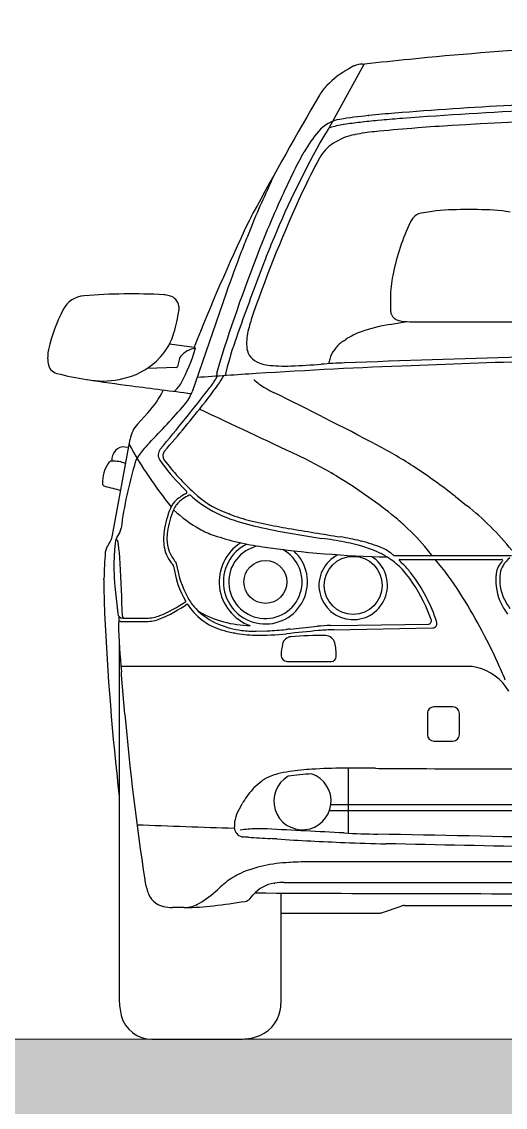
# Model space of a CAD drawing. Header units: metres. Extents: x -442 to 316, y -503 to 125.
# Drawn here: x 254.748 to 255.46, y -133.714 to -132.117 of the extents above; entities that cross this region are included whole.
import ezdxf

# ---------------------------------------------------------------- set-up
doc = ezdxf.new("R2010")
doc.units = ezdxf.units.M
doc.layers.add('SRAFA', color=251, linetype='Continuous')
doc.layers.add('ZDIVO', color=1, linetype='Continuous')

msp = doc.modelspace()

# ---------------------------------------------------------------- hatches: boundary and pattern name
at = {"layer": 'SRAFA', "linetype": 'Continuous', "lineweight": 0, "ltscale": 20}
msp.add_hatch(color=256, dxfattribs=at).paths.add_polyline_path([(254.051507, -131.607515), (253.751507, -131.601386), (253.751507, -132.138793), (252.851507, -132.138793), (252.851507, -131.954418), (252.571507, -131.954418), (252.571507, -131.770043), (252.291507, -131.770043), (252.291507, -131.585668), (252.011507, -131.585668), (252.011507, -131.565837), (251.792772, -131.561368), (252.973404, -132.338793), (252.973404, -133.613793), (250.891507, -133.613793), (249.691507, -133.613793), (249.691507, -131.518438), (249.591507, -131.516395), (249.591507, -133.613793), (249.591507, -134.063793), (248.341507, -134.063793), (248.341507, -133.613793), (248.341507, -131.490856), (248.191507, -131.487792), (248.191507, -133.613793), (244.471507, -133.613793), (244.471507, -131.41179), (244.171507, -131.405661), (244.171507, -133.613793), (244.171507, -134.513793), (244.671507, -134.513793), (244.671507, -133.913793), (247.891507, -133.913793), (247.891507, -134.513793), (248.341507, -134.513793), (248.341507, -134.363793), (249.591507, -134.363793), (249.591507, -134.513793), (250.041507, -134.513793), (250.041507, -133.913793), (253.651507, -133.913793), (253.651507, -134.513793), (254.151507, -134.513793), (254.151507, -133.913793), (259.641507, -133.913793), (259.641507, -134.513793), (260.141507, -134.513793), (260.141507, -133.613793), (260.141507, -131.729077), (260.001507, -131.729077), (259.751507, -131.72397), (259.751507, -133.613793), (257.562801, -133.613793, -0.0041783), (257.562089, -133.614091, 0.0041783), (257.562801, -133.613793), (253.123404, -133.613793), (253.123404, -132.338793), (254.051507, -132.338793)])

# ---------------------------------------------------------------- linework, layer by layer
for p, q in [((255.200974, -132.273068), (255.252251, -132.179388)), ((255.23644, -132.182379), (255.229798, -132.186076)), ((255.25837, -132.254962), (255.259502, -132.254843)), ((255.222815, -132.268092), (255.222163, -132.268196)), ((255.278185, -132.261692), (255.272438, -132.262221)), ((255.200006, -132.27401), (255.199348, -132.275045)), ((255.23891, -132.282881), (255.238206, -132.283018)), ((255.331372, -132.273036), (255.322703, -132.273702)), ((255.163736, -132.308782), (255.164201, -132.307989)), ((255.34669, -132.396764), (255.336557, -132.398245)), ((255.419545, -132.393288), (255.39451, -132.393288)), ((255.324469, -132.405464), (255.324105, -132.405935)), ((255.104216, -132.472767), (255.092413, -132.50401)), ((255.295024, -132.48767), (255.294539, -132.490026)), ((254.965939, -132.520038), (254.965421, -132.519892)), ((255.04919, -132.516073), (254.998961, -132.66116)), ((255.291222, -132.52258), (255.291222, -132.541439)), ((255.290396, -132.562211), (255.315268, -132.558006)), ((255.29226, -132.54686), (255.29249, -132.54744)), ((255.30283, -132.556207), (255.30397, -132.556455)), ((255.319566, -132.558132), (255.494489, -132.558132)), ((255.08214, -132.569245), (255.081308, -132.572567)), ((254.965905, -132.590648), (255.001936, -132.595848)), ((255.22245, -132.58605), (255.225393, -132.584092)), ((254.951515, -132.610944), (254.952549, -132.609815)), ((254.980485, -132.612474), (254.977587, -132.624057)), ((255.097676, -132.618747), (255.098638, -132.619088)), ((255.125299, -132.623194), (255.126229, -132.623235)), ((255.383893, -132.620509), (255.321602, -132.622873)), ((254.97551, -132.625723), (254.932869, -132.626854)), ((255.035591, -132.633359), (255.035659, -132.633003)), ((254.843509, -132.64315), (254.844541, -132.643307)), ((254.897128, -132.641701), (254.90286, -132.640213)), ((255.030347, -132.648148), (255.031209, -132.646899)), ((255.034941, -132.654221), (255.034738, -132.654502)), ((255.106742, -132.655608), (255.107274, -132.655917)), ((254.918452, -132.708968), (254.933749, -132.692319)), ((254.881734, -132.872185), (254.907565, -132.730837)), ((254.905259, -132.743456), (254.900053, -132.74252)), ((255.327888, -132.772939), (255.328254, -132.77318)), ((255.219512, -132.79015), (255.214639, -132.787146)), ((254.990816, -132.807621), (254.983713, -132.800458)), ((255.386814, -132.815383), (255.403337, -132.828393)), ((254.975801, -132.827548), (254.975602, -132.827796)), ((255.047368, -132.838507), (255.053458, -132.840864)), ((255.054297, -132.847974), (255.053423, -132.847664)), ((255.085483, -132.851108), (255.106164, -132.855591)), ((255.316922, -132.862744), (255.31491, -132.86085)), ((254.887948, -132.879267), (254.887693, -132.879267)), ((254.892553, -132.867602), (254.888161, -132.875007)), ((254.872879, -132.891544), (254.878652, -132.88092)), ((254.891264, -132.892056), (254.89108, -132.89046)), ((254.958225, -132.890965), (254.958034, -132.889848)), ((255.225996, -132.882871), (255.223968, -132.882479)), ((255.246548, -132.880643), (255.2485, -132.881121)), ((254.884574, -132.897321), (254.884427, -132.899722)), ((254.965301, -132.895849), (254.965437, -132.896208)), ((255.286677, -132.904696), (255.286277, -132.904444)), ((255.296556, -132.902089), (255.469309, -132.902089)), ((255.305176, -132.907771), (255.454971, -132.907771)), ((255.352395, -132.902089), (255.349577, -132.898495)), ((254.869205, -132.937883), (254.86922, -132.936395)), ((255.446901, -132.928712), (255.446644, -132.93095)), ((254.885439, -132.947887), (254.889545, -132.987542)), ((255.458791, -132.966193), (255.459101, -132.96682)), ((255.003783, -132.979424), (255.004526, -132.980213)), ((255.351196, -132.9961), (255.346121, -132.983805)), ((255.457195, -132.978584), (255.457742, -132.979499)), ((254.891714, -132.999668), (254.891714, -132.992034)), ((254.893354, -132.999168), (254.9319, -132.999168)), ((254.896842, -132.994124), (254.93247, -132.994124)), ((255.143482, -133.0104), (255.183457, -133.006285)), ((255.202995, -133.005149), (255.243178, -133.004602)), ((255.243178, -133.004602), (255.346519, -133.003195)), ((255.059654, -133.015734), (255.0612, -133.016035)), ((255.093236, -133.01336), (255.109754, -133.012869)), ((255.207805, -133.01131), (255.3534, -133.008757)), ((254.891711, -133.030861), (254.891711, -133.555553)), ((255.409001, -133.065576), (254.894127, -133.065576)), ((255.139236, -133.057938), (255.20401, -133.057938)), ((254.900096, -133.135464), (254.895207, -133.078057)), ((255.345572, -133.134445), (255.345572, -133.165569)), ((255.383066, -133.124907), (255.35511, -133.124907)), ((255.392604, -133.165569), (255.392604, -133.134445)), ((255.35511, -133.175107), (255.383066, -133.175107)), ((255.124577, -133.223489), (255.124766, -133.223444)), ((255.159113, -133.217785), (255.159359, -133.217762)), ((255.229222, -133.310632), (255.229222, -133.214781)), ((255.069551, -133.272783), (255.072605, -133.26747)), ((255.201269, -133.27742), (255.528848, -133.27742)), ((255.203393, -133.268232), (255.526082, -133.268232)), ((255.061458, -133.303347), (255.061335, -133.301323)), ((255.09447, -133.304107), (255.093493, -133.304124)), ((255.14319, -133.353657), (255.141844, -133.353736)), ((256.408561, -133.352703), (255.175792, -133.352703)), ((255.086767, -133.363442), (255.082209, -133.364923)), ((255.045556, -133.385628), (255.045428, -133.385737)), ((255.119965, -133.384184), (255.12108, -133.384014)), ((255.134346, -133.383009), (256.450007, -133.383009)), ((254.933673, -133.397422), (254.933397, -133.39655)), ((255.083924, -133.407072), (255.089149, -133.401095)), ((255.130062, -133.555553), (255.130062, -133.398911)), ((254.956665, -133.418378), (254.956205, -133.418271)), ((254.987199, -133.419904), (254.969961, -133.419904)), ((255.279455, -133.427365), (255.307026, -133.417994)), ((255.311749, -133.417213), (256.272604, -133.417213)), ((255.130062, -133.428146), (255.274733, -133.428146)), ((254.939893, -133.613793), (255.066779, -133.613793))]:
    msp.add_line(p, q)
for centre, radius in [((255.106951, -132.940948), 0.031564), ((255.236269, -132.946078), 0.042743)]:
    msp.add_circle(centre, radius)
for centre, radius, start, end in [((255.87645, -137.820717), 5.67595, 91.38967, 95.630016), ((255.679902, -135.826915), 3.672484, 95.630016, 96.673348), ((255.299085, -132.310578), 0.142484, 119.096629, 135.390888), ((255.243576, -132.195201), 0.014673, 114.375728, 119.096629), ((255.249047, -132.207275), 0.027929, 86.804049, 114.375728), ((255.251422, -132.164738), 0.014673, 266.804049, 276.673348), ((255.24988, -132.26204), 0.073367, 135.390888, 149.742787), ((261.099058, -135.674166), 6.845035, 149.7427869, 151.4099227), ((255.836923, -139.081353), 6.851278, 91.6439323, 94.5151955), ((255.939498, -140.725025), 8.489345, 91.6085885, 94.2596543), ((255.34493, -133.077445), 0.827025, 96.007832, 98.928737), ((255.413081, -133.714132), 1.467348, 94.515195, 96.007832), ((255.953441, -141.877855), 9.625246, 91.4200755, 93.4044259), ((255.224541, -132.311176), 0.051357, 98.928737, 140.151833), ((255.249284, -132.438054), 0.17201, 99.071767, 106.069923), ((255.30379, -132.77524), 0.513572, 96.416406, 99.071767), ((255.391824, -133.558051), 1.301318, 95.263819, 96.416406), ((255.439726, -134.015084), 1.760818, 94.259654, 95.263819), ((255.556133, -135.199113), 2.934697, 93.404426, 94.392434), ((255.354702, -132.419808), 0.220894, 140.151833, 149.588196), ((255.545978, -132.495615), 0.410858, 147.530279, 150.795232), ((255.202482, -132.275586), 0.002935, 106.069923, 147.530279), ((255.255015, -132.369478), 0.088079, 101.00182, 122.988183), ((255.300516, -132.599765), 0.322817, 95.82619, 101.00182), ((255.49158, -134.472238), 2.205013, 94.392434, 95.82619), ((256.384367, -132.964267), 1.371342, 150.795232, 157.744998), ((255.240614, -132.347292), 0.061629, 122.988183, 151.221643), ((255.505409, -132.509335), 0.396184, 149.588196, 154.127695), ((255.897418, -132.70805), 0.810987, 151.221643, 155.181771), ((257.062259, -133.264372), 2.150054, 154.496161, 154.960081), ((257.062259, -133.264372), 2.126463, 154.127695, 154.960081), ((256.465093, -132.985402), 1.490939, 154.960081, 158.239843), ((256.966354, -133.20238), 1.988691, 155.181771, 160.734842), ((256.465093, -132.985402), 1.467348, 154.960081, 158.239843), ((255.346352, -132.538981), 0.29347, 151.409923, 154.637195), ((255.339721, -132.417258), 0.019281, 101.214269, 142.286592), ((255.338255, -132.409861), 0.011739, 98.314629, 101.214269), ((255.39451, -132.723971), 0.330682, 90.000001, 98.314629), ((255.419545, -132.723971), 0.330682, 81.685372, 90.000001), ((257.774262, -133.689906), 2.980359, 154.637195, 158.463871), ((255.620135, -132.554618), 0.331933, 154.514165, 168.364044), ((255.349643, -132.425682), 0.032282, 142.286592, 154.514165), ((257.395271, -133.356696), 2.468893, 158.239843, 162.614107), ((257.395271, -133.356696), 2.492484, 158.239843, 158.8021), ((256.133711, -132.861695), 1.100511, 157.744998, 159.30413), ((256.713112, -133.092133), 1.760818, 158.8021, 160.903847), ((255.45263, -132.52258), 0.161408, 168.364044, 180.000006), ((258.388695, -133.7493), 3.523666, 159.30413, 160.734312), ((254.842928, -132.558026), 0.038151, 94.541605, 152.408558), ((254.909606, -133.397447), 0.880217, 86.905467, 94.541605), ((254.955063, -132.55661), 0.038151, 74.246156, 86.905467), ((254.96076, -132.538397), 0.019076, 9.609094, 74.246156), ((255.02216, -132.651691), 0.240382, 152.408558, 167.309458), ((254.694735, -132.49556), 0.288567, 344.145787, 350.802297), ((254.960037, -132.538519), 0.019809, 350.802297, 9.609094), ((255.305895, -132.541439), 0.014673, 180.000006, 201.681511), ((255.338359, -132.633375), 0.264123, 160.734842, 165.947738), ((255.305897, -132.54211), 0.014427, 201.681511, 257.726281), ((255.319566, -132.484765), 0.073367, 257.726281, 270.000001), ((254.887632, -132.550342), 0.088041, 317.505919, 344.145787), ((255.147578, -132.589154), 0.068314, 165.947738, 187.425989), ((255.279558, -132.66549), 0.097773, 108.835502, 123.640963), ((255.335661, -132.829958), 0.271547, 99.595664, 108.835502), ((255.513501, -132.744354), 0.477906, 160.734312, 167.079606), ((255.25334, -132.632471), 0.055759, 123.640963, 139.990621), ((254.843161, -132.611383), 0.0569, 167.309458, 188.349857), ((255.00653, -132.628784), 0.031327, 95.042808, 141.005566), ((254.727726, -132.512042), 0.289276, 332.039261, 342.571412), ((255.001622, -132.598026), 0.002201, 342.571412, 81.788005), ((255.103118, -132.594949), 0.023478, 187.425989, 219.85425), ((255.243809, -132.625606), 0.04402, 143.307242, 163.453224), ((255.255855, -132.634583), 0.059043, 139.990621, 143.307242), ((255.966766, -151.766711), 19.162326, 90.6777263, 92.2222905), ((254.804285, -132.617089), 0.017608, 188.349857, 255.341896), ((254.877705, -132.543323), 0.100102, 284.553739, 317.505919), ((254.989026, -132.614611), 0.008804, 141.005566, 165.951774), ((255.158199, -132.656245), 0.124725, 162.614107, 169.260367), ((255.107361, -132.591406), 0.029005, 219.85425, 250.492922), ((255.655412, -141.420632), 8.80409, 92.1729118, 93.6590302), ((255.118237, -132.563763), 0.058694, 250.492922, 263.057761), ((255.133254, -132.440436), 0.182931, 263.057761, 267.507747), ((255.1358, -132.403341), 0.220102, 267.507747, 272.409814), ((255.083845, -131.168779), 1.455756, 272.409814, 274.150423), ((255.263545, -133.645168), 1.027144, 92.222291, 94.150423), ((255.307929, -132.644656), 0.11091, 163.453224, 167.13352), ((255.841211, -144.673382), 12.061546, 90.307829, 92.1729118), ((254.90825, -132.219616), 0.428453, 255.341896, 261.309097), ((254.975451, -132.623523), 0.002201, 271.51942, 345.951774), ((256.067624, -147.866559), 15.263183, 93.6590302, 93.9877556), ((254.996136, -132.622678), 0.042624, 325.371053, 338.510389), ((255.089809, -132.643642), 0.055184, 169.260367, 174.501396), ((254.885381, -132.546569), 0.184275, 324.254053, 330.384884), ((255.287985, -129.742307), 2.934697, 261.309097, 262.5998), ((254.86763, -132.52808), 0.117388, 261.419181, 284.553739), ((257.050705, -116.170487), 16.62051, 262.5998, 262.9055927), ((252.384891, -130.5971), 3.347655, 320.073674, 322.068545), ((254.947928, -132.628933), 0.039972, 307.73764, 332.039261), ((254.558369, -132.311617), 0.586939, 321.555175, 324.254053), ((254.909606, -132.564764), 0.146735, 322.068545, 325.371053), ((255.158585, -132.566274), 0.103287, 228.194536, 239.871664), ((254.831646, -132.598511), 0.138655, 317.424415, 334.341456), ((254.943497, -132.641958), 0.058694, 318.74602, 340.903847), ((255.203021, -132.490932), 0.190755, 239.871664, 243.842213), ((252.328549, -138.343511), 6.329618, 62.292755, 63.8422133), ((253.902148, -131.728591), 1.443846, 315.729417, 318.74602), ((253.193329, -131.227959), 2.329824, 319.249603, 321.555175), ((177.554352, -297.920082), 182.486646, 64.83372862, 64.88447874), ((254.950868, -132.738751), 0.04402, 137.424415, 169.643649), ((254.90469, -132.762962), 0.024073, 140.327067, 180.718141), ((254.897456, -132.756962), 0.014673, 79.804926, 140.327067), ((255.499128, -132.404181), 0.680979, 209.441231, 218.751067), ((255.330041, -133.06759), 0.515243, 141.639766, 142.741952), ((255.041085, -132.838892), 0.146735, 135.729417, 141.639766), ((254.962236, -132.754107), 0.013206, 140.073674, 214.807626), ((254.966093, -132.755492), 0.010271, 139.249603, 217.653294), ((254.964519, -133.324272), 0.660307, 56.612127, 62.292755), ((254.920324, -132.795268), 0.053343, 147.53202, 180.793228), ((254.881509, -132.770571), 0.007337, 91.886647, 147.53202), ((254.882864, -132.811718), 0.048507, 68.038177, 91.886647), ((255.508503, -132.942401), 0.61926, 163.355023, 172.541995), ((254.943308, -132.773426), 0.029347, 142.741952, 163.355023), ((255.190369, -132.595506), 0.291054, 214.807626, 224.762768), ((255.275369, -132.516859), 0.400908, 217.653294, 226.975076), ((254.906581, -133.286744), 0.586939, 58.341428, 64.833729), ((254.85216, -133.495547), 0.865146, 51.929352, 56.612127), ((254.871388, -132.795946), 0.004402, 180.793228, 255.044441), ((254.835617, -133.412736), 0.731429, 50.852618, 58.341428), ((255.0312, -132.197661), 0.623663, 255.044441, 257.27527), ((255.017965, -132.868652), 0.064042, 115.646136, 131.470691), ((255.018806, -132.867633), 0.059284, 114.024821, 124.410818), ((254.989358, -132.809067), 0.002054, 295.646136, 44.762768), ((254.995626, -132.81563), 0.002348, 47.086431, 114.024821), ((255.097135, -132.706444), 0.146735, 227.086431, 232.252023), ((255.098523, -132.706338), 0.141724, 226.975076, 248.841565), ((255.023712, -133.276528), 0.586939, 51.783373, 51.929352), ((254.996932, -132.844854), 0.032282, 131.470691, 158.281469), ((254.996932, -132.844854), 0.027312, 141.350401, 158.281469), ((255.01018, -132.855041), 0.04402, 124.410818, 141.350401), ((255.109021, -132.691092), 0.16615, 232.252023, 250.450298), ((255.152446, -133.147028), 0.405554, 38.513213, 51.783373), ((255.109705, -132.889774), 0.153672, 158.281469, 171.184516), ((255.109705, -132.889774), 0.148702, 158.281469, 171.184516), ((255.113338, -132.682473), 0.20803, 227.12479, 240.198921), ((254.968716, -133.059813), 0.234776, 68.612481, 68.841565), ((255.145406, -132.608665), 0.249738, 248.612481, 256.116838), ((255.093581, -133.095847), 0.322817, 46.715599, 50.852618), ((254.879932, -132.860117), 0.014673, 329.326854, 352.541995), ((255.06829, -132.761127), 0.117388, 240.198921, 251.664962), ((255.172139, -132.516113), 0.352164, 250.450298, 257.623185), ((255.360566, -131.65744), 1.231267, 257.623185, 262.045675), ((255.261596, -132.13857), 0.733674, 257.768933, 260.553402), ((257.335582, -119.673558), 13.370048, 260.5534023, 260.8846199), ((255.095893, -133.097423), 0.322378, 38.101938, 46.715599), ((254.852865, -132.866909), 0.029347, 331.483038, 349.643649), ((254.887693, -132.880734), 0.001467, 90.000001, 172.175094), ((254.900782, -132.882492), 0.014673, 149.326854, 172.164128), ((254.887948, -132.880734), 0.001467, 12.658851, 90.000001), ((255.030349, -132.877467), 0.073367, 171.184516, 189.714777), ((255.030349, -132.877467), 0.068397, 171.184516, 180.476366), ((255.01331, -132.877609), 0.051357, 180.476366, 200.803519), ((255.160387, -132.483222), 0.410156, 251.664962, 261.897869), ((255.098804, -133.530815), 0.660307, 79.073214, 82.045675), ((255.159342, -133.236964), 0.366837, 76.247745, 80.88462), ((254.885773, -132.898549), 0.014673, 151.483038, 174.91082), ((255.107944, -132.911002), 0.223789, 172.164128, 176.495094), ((254.795926, -132.901402), 0.095782, 6.559823, 12.658851), ((254.526829, -132.933964), 0.366837, 3.106539, 6.559823), ((255.004435, -132.883054), 0.046882, 189.714777, 223.796964), ((255.106951, -132.940948), 0.068077, 122.322191, 250.922196), ((255.106951, -132.940948), 0.061935, 116.152742, 47.401752), ((255.106951, -132.940948), 0.053988, 102.317566, 61.733793), ((255.31668, -131.385344), 1.519103, 261.897869, 268.834295), ((255.182928, -133.105959), 0.227208, 67.03647, 79.073214), ((255.199455, -133.081516), 0.206309, 67.430359, 76.247745), ((255.256111, -132.945206), 0.058694, 50.025458, 67.430359), ((255.366831, -132.941391), 0.497636, 174.91082, 179.424857), ((255.177348, -132.917663), 0.29347, 176.495094, 185.911366), ((255.012201, -132.87844), 0.050025, 200.803519, 221.370081), ((255.236269, -132.946078), 0.050431, 116.526457, 57.574899), ((255.231498, -132.991331), 0.102714, 57.770316, 67.03647), ((255.224417, -133.003449), 0.116741, 45.179767, 57.770316), ((255.142143, -133.08115), 0.236091, 49.45849, 50.025458), ((255.296556, -132.900622), 0.001467, 229.45849, 270.000001), ((255.305176, -132.908871), 0.001101, 90.000001, 226.579575), ((255.142143, -133.08115), 0.236091, 44.482292, 46.579575), ((255.009164, -133.201372), 0.455262, 32.432263, 40.158622), ((255.477146, -132.932185), 0.030444, 134.020504, 173.448232), ((255.454971, -132.909238), 0.001467, 314.020504, 90.000001), ((255.49523, -132.941054), 0.04531, 128.405503, 147.475754), ((251.814624, -133.081162), 3.083033, 1.670731, 3.106539), ((254.967418, -132.918548), 0.004402, 7.902054, 43.796964), ((255.111539, -132.898544), 0.1411, 187.902054, 210.224825), ((254.971356, -132.914412), 0.004402, 8.795892, 41.370081), ((255.129253, -132.88998), 0.155375, 188.795892, 208.50673), ((255.239476, -132.988295), 0.095378, 37.74647, 45.179767), ((255.205896, -133.01854), 0.146735, 37.652067, 44.482292), ((255.481771, -132.932472), 0.029347, 147.475754, 171.908121), ((255.74957, -132.94672), 0.880409, 179.424857, 182.633535), ((255.130097, -133.072975), 0.233704, 22.429665, 37.74647), ((255.141397, -133.068304), 0.228199, 17.265179, 37.652067), ((255.523888, -132.938759), 0.077678, 178.646787, 210.843198), ((255.512244, -132.938484), 0.066031, 173.448232, 178.646787), ((255.516858, -132.93746), 0.064787, 171.908121, 206.326676), ((254.670309, -133.416683), 0.856736, 24.663473, 32.432263), ((254.873572, -132.803827), 0.206707, 292.052944, 304.916089), ((254.883359, -132.820929), 0.18272, 291.953837, 305.559934), ((255.067461, -132.925841), 0.089254, 212.140852, 253.294494), ((255.057188, -132.929119), 0.073367, 208.50673, 223.287467), ((255.544586, -132.924521), 0.095378, 206.326676, 215.480164), ((258.829388, -132.80506), 3.963483, 182.633535, 186.541776), ((254.896842, -132.986787), 0.007337, 185.911366, 270.000001), ((254.93247, -132.942766), 0.051357, 270.000001, 291.953837), ((255.074405, -132.914392), 0.095997, 223.287467, 247.625435), ((255.088226, -132.843192), 0.162132, 240.734995, 268.753485), ((255.54593, -132.926839), 0.102714, 210.843198, 216.687367), ((254.893354, -133.002103), 0.002935, 90.000001, 181.943773), ((256.185775, -132.95824), 1.2961, 181.943773, 185.102108), ((254.89928, -132.991189), 0.002935, 181.670731, 270.000001), ((254.9319, -132.947811), 0.051357, 270.000001, 292.052944), ((255.089928, -132.876683), 0.136777, 247.625435, 262.459316), ((255.205992, -133.225231), 0.220102, 90.780085, 95.876359), ((255.346449, -132.99806), 0.005136, 270.780085, 22.429665), ((255.353289, -133.002448), 0.00631, 271.004725, 17.265179), ((255.095093, -132.833772), 0.18538, 253.294494, 258.97913), ((255.094861, -132.8432), 0.176082, 258.97913, 268.990315), ((255.089309, -132.881357), 0.132061, 262.459316, 271.704172), ((255.098524, -132.635398), 0.383917, 268.990315, 275.940258), ((255.098524, -132.635398), 0.377638, 271.704172, 275.940258), ((255.145817, -133.035517), 0.01394, 94.834961, 167.63272), ((255.685718, -138.278776), 5.296207, 95.876359, 95.940258), ((255.685718, -138.278776), 5.289928, 95.429484, 95.940258), ((255.185584, -133.505646), 0.485748, 88.801747, 94.834961), ((255.21295, -133.304735), 0.29347, 91.004725, 95.429484), ((255.19545, -133.033941), 0.01394, 14.058761, 88.801747), ((255.221902, -133.052199), 0.091832, 167.63272, 177.67314), ((255.131958, -133.04984), 0.079392, 359.395099, 14.058761), ((255.139236, -133.04884), 0.009098, 177.67314, 270.000001), ((255.20401, -133.050601), 0.007337, 270.000001, 359.395099), ((255.409001, -133.105194), 0.039618, 76.336143, 90.000001), ((255.400772, -133.139042), 0.074452, 29.99604, 76.336143), ((254.848819, -133.334716), 0.660307, 22.175234, 24.663473), ((253.784044, -133.172678), 1.115185, 4.867269, 5.102108), ((255.35511, -133.134445), 0.009538, 90.000001, 180.000006), ((255.383066, -133.134445), 0.009538, 0.000006, 90.000001), ((258.452519, -132.832958), 3.56528, 184.867269, 188.812481), ((255.35511, -133.165569), 0.009538, 180.000006, 270.000001), ((255.383066, -133.165569), 0.009538, 270.000001, 0.000006), ((255.140778, -133.290846), 0.069278, 103.523625, 120.104801), ((255.16146, -133.263379), 0.042213, 119.899793, 71.187727), ((255.179667, -133.45171), 0.234776, 99.110494, 103.523625), ((255.187842, -133.535186), 0.312026, 92.345427, 98.742103), ((255.183105, -133.473149), 0.256489, 95.367252, 99.110494), ((255.200535, -133.656036), 0.440205, 93.27633, 95.367252), ((255.23866, -134.322034), 1.107292, 88.415071, 93.27633), ((255.289579, -132.481771), 0.733674, 268.415071, 269.735108), ((255.661188, -52.104078), 81.112227, 269.73510807, 270.00000057), ((255.184311, -133.331687), 0.128848, 138.439025, 150.106121), ((255.115348, -133.270544), 0.036684, 133.616024, 138.439025), ((255.206504, -133.366214), 0.168828, 128.396754, 133.616024), ((255.124429, -133.262648), 0.036684, 120.104801, 128.396754), ((255.136733, -133.311405), 0.077493, 150.106121, 161.496619), ((255.099625, -133.298986), 0.038361, 161.496619, 183.491989), ((255.331791, -123.447379), 9.859432, 267.592975, 268.4287474), ((255.07464, -133.302542), 0.013206, 183.491989, 191.08551), ((255.075269, -133.302419), 0.013847, 191.08551, 267.427312), ((255.09608, -133.460294), 0.156192, 90.94879, 99.739255), ((255.098115, -133.524179), 0.220102, 87.041191, 90.94879), ((249.92568, -233.596563), 100.42607, 86.97643675, 87.04119095), ((255.300216, -131.844987), 1.467348, 266.976437, 268.921702), ((255.061475, -133.609426), 0.29347, 86.02296, 87.427312), ((255.202057, -131.587357), 1.733481, 266.02296, 267.100767), ((255.07727, -134.051354), 0.733674, 86.369343, 87.100767), ((255.406064, -128.86956), 4.45854, 266.369343, 267.655827), ((255.343736, -130.392129), 2.934697, 267.655827, 268.844528), ((254.271761, -186.486033), 53.183376, 88.6324791, 88.9217024), ((253.790828, -207.384756), 74.07359, 88.66573929, 88.84452759), ((255.146165, -133.546221), 0.192188, 96.989383, 108.002584), ((255.159477, -133.654806), 0.301586, 93.351935, 96.989383), ((255.175792, -133.910295), 0.557592, 90.000001, 93.351935), ((255.117838, -133.470284), 0.111317, 116.839556, 130.49158), ((255.113954, -133.462608), 0.102714, 108.002584, 116.839556), ((255.045329, -133.361179), 0.117388, 188.812481, 197.536498), ((255.235989, -133.608921), 0.29347, 130.49158, 132.841148), ((255.127675, -133.434767), 0.051167, 98.666712, 138.84597), ((255.134346, -133.47105), 0.088041, 90.000001, 98.666712), ((254.963225, -133.388083), 0.030993, 197.536498, 256.907453), ((254.92913, -133.27802), 0.157815, 300.683755, 312.841148), ((255.598651, -25.514735), 107.885015, 269.73067458, 270.00000057), ((254.969961, -133.36121), 0.058694, 256.907453, 270.000001), ((254.987199, -133.375883), 0.04402, 270.000001, 300.683755), ((254.993032, -133.126434), 0.29347, 269.17901, 277.376293), ((254.774783, -131.440544), 1.993427, 277.376293, 278.716127), ((255.075086, -133.399347), 0.011739, 278.716127, 318.84597), ((255.311749, -133.431887), 0.014673, 90.000001, 108.773076), ((255.274733, -133.413472), 0.014673, 270.000001, 288.773076), ((254.984823, -133.555553), 0.093112, 180.000006, 194.366353), ((255.03695, -133.555553), 0.093112, 351.378046, 0.000006), ((254.939893, -133.567061), 0.046732, 194.366353, 270.000001), ((255.079293, -133.561973), 0.050286, 283.974716, 351.378046), ((255.066779, -133.511688), 0.102105, 270.000001, 283.974716)]:
    msp.add_arc(centre, radius, start, end)
at = {"layer": 'ZDIVO', "linetype": 'Continuous', "lineweight": 0}
msp.add_line((253.123404, -133.613793), (259.751507, -133.613793), dxfattribs=at)

doc.saveas('drawing.dxf')
